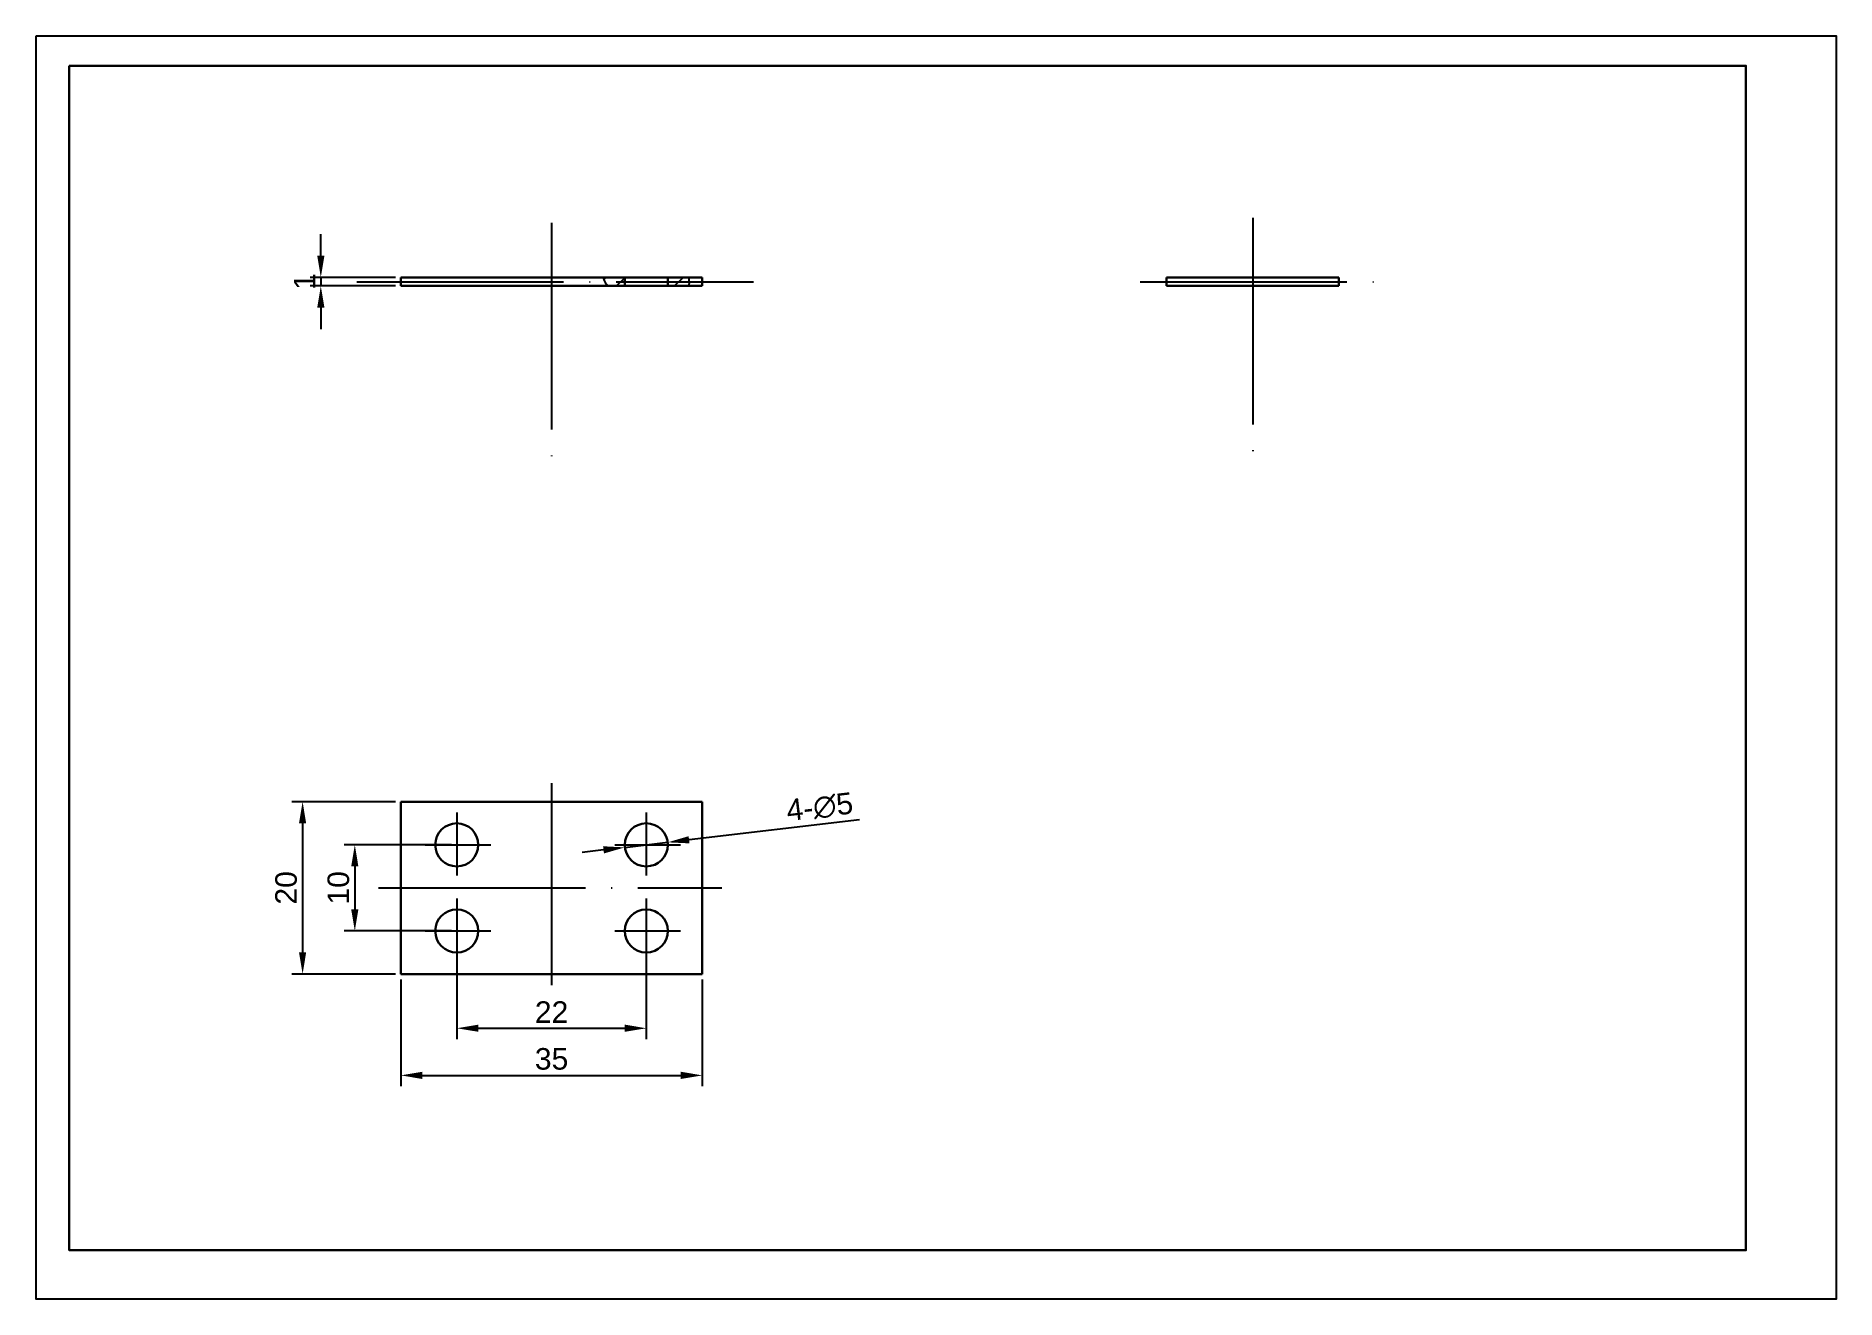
# Model space of a CAD drawing. Header units: millimetres. Extents: x 2293 to 2502, y 1743 to 1890.
import ezdxf

# ---------------------------------------------------------------- set-up
doc = ezdxf.new("R2010")
doc.units = ezdxf.units.MM
doc.linetypes.add('ACAD_ISO04W100', pattern=[30, 24, -3, 0, -3])
for name, color, linetype in [('中心线', 10, 'ACAD_ISO04W100'), ('剖面线', 7, 'Continuous'), ('标注线', 5, 'Continuous')]:
    doc.layers.add(name, color=color, linetype=linetype)
doc.layers.add('轮廓线', color=250, linetype='Continuous', lineweight=30)
doc.styles.get("Standard").update_dxf_attribs({"font": 'arial.ttf'})
doc.dimstyles.new('ISO-25', dxfattribs={"dimtxt": 2.5, "dimasz": 2.5, "dimexe": 1.25, "dimexo": 0.625, "dimtad": 1, "dimtxsty": 'Standard', "dimcen": 2.5, "dimadec": 0, "dimazin": 0, "dimtfac": 1, "dimtmove": 0, "dimatfit": 3, "dimfxl": 1, "dimarcsym": 0})

# ---------------------------------------------------------------- blocks, each defined once
blk = doc.blocks.new('*D7')
at = {"layer": 'Defpoints', "color": 0, "transparency": 16777216}
for p in [(2335.61, 1862.07), (2326.32, 1861.07), (2335.61, 1861.07)]:
    blk.add_point(p, dxfattribs=at)
at = {"layer": '标注线', "color": 0, "lineweight": -2, "transparency": 16777216}
for p, q in [((2326.32, 1864.57), (2326.32, 1867.07)), ((2334.98, 1862.07), (2325.07, 1862.07)), ((2326.32, 1862.07), (2326.32, 1861.07)), ((2334.98, 1861.07), (2325.07, 1861.07)), ((2326.32, 1858.57), (2326.32, 1856.07))]:
    blk.add_line(p, q, dxfattribs=at)
at = {"layer": '标注线', "color": 0, "transparency": 16777216}
for points in [[(2325.91, 1864.57), (2326.74, 1864.57), (2326.32, 1862.07)], [(2325.91, 1858.57), (2326.74, 1858.57), (2326.32, 1861.07)]]:
    blk.add_solid(points, dxfattribs=at)
at = {"layer": '标注线', "color": 0, "transparency": 16777216, "insert": (2324.44, 1861.57), "char_height": 2.5, "attachment_point": 5, "rotation": 90}
blk.add_mtext('1', dxfattribs=at)
blk = doc.blocks.new('*D8')
at = {"layer": 'Defpoints', "color": 0, "transparency": 16777216}
for p in [(2361.62, 1795.88), (2366.59, 1796.47)]:
    blk.add_point(p, dxfattribs=at)
at = {"layer": '标注线', "color": 0, "lineweight": -2, "transparency": 16777216}
for p, q in [((2388.86, 1799.1), (2369.07, 1796.76)), ((2359.14, 1795.59), (2356.66, 1795.3)), ((2361.62, 1795.88), (2366.59, 1796.47))]:
    blk.add_line(p, q, dxfattribs=at)
at = {"layer": '标注线', "color": 0, "transparency": 16777216}
for points in [[(2369.02, 1797.18), (2369.12, 1796.35), (2366.59, 1796.47)], [(2359.09, 1796.01), (2359.19, 1795.18), (2361.62, 1795.88)]]:
    blk.add_solid(points, dxfattribs=at)
at = {"layer": '标注线', "color": 0, "transparency": 16777216, "insert": (2384.24, 1800.54), "char_height": 2.5, "attachment_point": 5, "rotation": 6.7253}
blk.add_mtext('4-∅5', dxfattribs=at)
blk = doc.blocks.new('*D9')
at = {"layer": 'Defpoints', "color": 0, "transparency": 16777216}
for p in [(2342.11, 1786.18), (2364.11, 1786.29), (2364.11, 1774.88)]:
    blk.add_point(p, dxfattribs=at)
at = {"layer": '标注线', "color": 0, "lineweight": -2, "transparency": 16777216}
for p, q in [((2342.11, 1785.55), (2342.11, 1773.63)), ((2364.11, 1785.66), (2364.11, 1773.63)), ((2344.61, 1774.88), (2361.61, 1774.88))]:
    blk.add_line(p, q, dxfattribs=at)
at = {"layer": '标注线', "color": 0, "transparency": 16777216}
for points in [[(2344.61, 1775.3), (2344.61, 1774.47), (2342.11, 1774.88)], [(2361.61, 1775.3), (2361.61, 1774.47), (2364.11, 1774.88)]]:
    blk.add_solid(points, dxfattribs=at)
at = {"layer": '标注线', "color": 0, "transparency": 16777216, "insert": (2353.11, 1776.76), "char_height": 2.5, "attachment_point": 5}
blk.add_mtext('22', dxfattribs=at)
blk = doc.blocks.new('*D10')
at = {"layer": 'Defpoints', "color": 0, "transparency": 16777216}
for p in [(2335.61, 1781.18), (2370.61, 1781.18), (2370.61, 1769.41)]:
    blk.add_point(p, dxfattribs=at)
at = {"layer": '标注线', "color": 0, "lineweight": -2, "transparency": 16777216}
for p, q in [((2335.61, 1780.55), (2335.61, 1768.16)), ((2370.61, 1780.55), (2370.61, 1768.16)), ((2338.11, 1769.41), (2368.11, 1769.41))]:
    blk.add_line(p, q, dxfattribs=at)
at = {"layer": '标注线', "color": 0, "transparency": 16777216}
for points in [[(2338.11, 1769.83), (2338.11, 1768.99), (2335.61, 1769.41)], [(2368.11, 1769.83), (2368.11, 1768.99), (2370.61, 1769.41)]]:
    blk.add_solid(points, dxfattribs=at)
at = {"layer": '标注线', "color": 0, "transparency": 16777216, "insert": (2353.11, 1771.31), "char_height": 2.5, "attachment_point": 5}
blk.add_mtext('35', dxfattribs=at)
blk = doc.blocks.new('*D11')
at = {"layer": 'Defpoints', "color": 0, "transparency": 16777216}
for p in [(2335.61, 1801.18), (2324.21, 1781.18), (2335.61, 1781.18)]:
    blk.add_point(p, dxfattribs=at)
at = {"layer": '标注线', "color": 0, "lineweight": -2, "transparency": 16777216}
for p, q in [((2334.98, 1801.18), (2322.96, 1801.18)), ((2324.21, 1798.68), (2324.21, 1783.68)), ((2334.98, 1781.18), (2322.96, 1781.18))]:
    blk.add_line(p, q, dxfattribs=at)
at = {"layer": '标注线', "color": 0, "transparency": 16777216}
for points in [[(2323.79, 1798.68), (2324.62, 1798.68), (2324.21, 1801.18)], [(2323.79, 1783.68), (2324.62, 1783.68), (2324.21, 1781.18)]]:
    blk.add_solid(points, dxfattribs=at)
at = {"layer": '标注线', "color": 0, "transparency": 16777216, "insert": (2322.3, 1791.18), "char_height": 2.5, "attachment_point": 5, "rotation": 90}
blk.add_mtext('20', dxfattribs=at)
blk = doc.blocks.new('*D12')
at = {"layer": 'Defpoints', "color": 0, "transparency": 16777216}
for p in [(2342.11, 1796.18), (2330.27, 1786.18), (2342.11, 1786.18)]:
    blk.add_point(p, dxfattribs=at)
at = {"layer": '标注线', "color": 0, "lineweight": -2, "transparency": 16777216}
for p, q in [((2341.48, 1796.18), (2329.02, 1796.18)), ((2330.27, 1793.68), (2330.27, 1788.68)), ((2341.48, 1786.18), (2329.02, 1786.18))]:
    blk.add_line(p, q, dxfattribs=at)
at = {"layer": '标注线', "color": 0, "transparency": 16777216}
for points in [[(2329.85, 1793.68), (2330.68, 1793.68), (2330.27, 1796.18)], [(2329.85, 1788.68), (2330.68, 1788.68), (2330.27, 1786.18)]]:
    blk.add_solid(points, dxfattribs=at)
at = {"layer": '标注线', "color": 0, "transparency": 16777216, "insert": (2328.37, 1791.18), "char_height": 2.5, "attachment_point": 5, "rotation": 90}
blk.add_mtext('10', dxfattribs=at)

msp = doc.modelspace()

# ---------------------------------------------------------------- hatches: boundary and pattern name
at = {"layer": '剖面线'}
h = msp.add_hatch(dxfattribs=at)
h.set_pattern_fill('ANSI31', color=256, scale=0.5)
h.set_pattern_definition([(45, (1565.2463, 538.0664), (-1.122532, 1.122532), [])])
edge = h.paths.add_edge_path()
edge.add_line((2361.605, 1862.068), (2359.096, 1862.068))
edge.add_spline(control_points=[(2359.096, 1862.068), (2359.103, 1862.028), (2359.174, 1861.646), (2359.39, 1861.326), (2359.653, 1861.068)], knot_values=[0.990437, 0.990437, 0.990437, 0.990437, 1.11797, 2.2277768, 2.2277768, 2.2277768, 2.2277768], degree=3, periodic=0)
edge.add_line((2359.653, 1861.068), (2361.605, 1861.068))
edge.add_line((2361.605, 1861.068), (2361.605, 1862.068))
edge = h.paths.add_edge_path()
edge.add_line((2366.605, 1862.068), (2366.605, 1861.068))
edge.add_line((2366.605, 1861.068), (2369.033, 1861.068))
edge.add_spline(control_points=[(2369.033, 1861.068), (2369.057, 1861.179), (2369.11, 1861.556), (2369.055, 1861.868), (2368.981, 1862.068)], knot_values=[1.2169752, 1.2169752, 1.2169752, 1.2169752, 1.4830066, 2.113262, 2.113262, 2.113262, 2.113262], degree=3, periodic=0)
edge.add_line((2368.981, 1862.068), (2366.605, 1862.068))

# ---------------------------------------------------------------- linework, layer by layer
at = {"layer": 'Defpoints'}
msp.add_lwpolyline([(2293.259, 1890.096), (2502.216, 1890.096), (2502.216, 1743.443), (2293.259, 1743.443)], close=True, dxfattribs=at)
at = {"layer": '中心线'}
for p, q in [((2353.105, 1868.4), (2353.105, 1838.664)), ((2434.512, 1868.988), (2434.512, 1841.083)), ((2330.499, 1861.568), (2376.569, 1861.568)), ((2421.438, 1861.568), (2448.536, 1861.568)), ((2353.105, 1803.345), (2353.105, 1779.89)), ((2342.105, 1799.951), (2342.105, 1792.623)), ((2364.105, 1799.951), (2364.105, 1792.623)), ((2338.45, 1796.177), (2346.066, 1796.177)), ((2360.45, 1796.177), (2368.066, 1796.177)), ((2333.03, 1791.177), (2372.889, 1791.177)), ((2342.105, 1789.951), (2342.105, 1782.623)), ((2364.105, 1789.951), (2364.105, 1782.623)), ((2338.45, 1786.177), (2346.066, 1786.177)), ((2360.45, 1786.177), (2368.066, 1786.177))]:
    msp.add_line(p, q, dxfattribs=at)
at = {"layer": '剖面线'}
for points, knots in [([(2359.096, 1862.068), (2359.103, 1862.028), (2359.174, 1861.646), (2359.39, 1861.326), (2359.653, 1861.068)], [0.990437, 0.990437, 0.990437, 0.990437, 1.11797, 2.2277768, 2.2277768, 2.2277768, 2.2277768]), ([(2368.981, 1862.068), (2369.055, 1861.868), (2369.11, 1861.556), (2369.057, 1861.179), (2369.033, 1861.068)], [1.2169752, 1.2169752, 1.2169752, 1.2169752, 1.8472306, 2.11326196, 2.11326196, 2.11326196, 2.11326196])]:
    msp.add_open_spline(points, degree=3, knots=knots, dxfattribs=at)
at = {"layer": '轮廓线'}
for p, q in [((2335.605, 1862.068), (2335.605, 1861.068)), ((2370.605, 1862.068), (2335.605, 1862.068)), ((2361.605, 1862.068), (2361.605, 1861.068)), ((2366.605, 1862.068), (2366.605, 1861.068)), ((2370.605, 1861.068), (2370.605, 1862.068)), ((2424.512, 1862.068), (2424.512, 1861.068)), ((2444.512, 1862.068), (2424.512, 1862.068)), ((2444.512, 1862.068), (2444.512, 1861.068)), ((2335.605, 1861.068), (2370.605, 1861.068)), ((2424.512, 1861.068), (2444.512, 1861.068)), ((2335.605, 1801.177), (2335.605, 1781.177)), ((2370.605, 1801.177), (2335.605, 1801.177)), ((2370.605, 1781.177), (2370.605, 1801.177)), ((2335.605, 1781.177), (2370.605, 1781.177))]:
    msp.add_line(p, q, dxfattribs=at)
msp.add_lwpolyline([(2297.111, 1886.646), (2491.764, 1886.646), (2491.764, 1749.105), (2297.111, 1749.105)], close=True, dxfattribs=at)
for centre in [(2342.105, 1796.177), (2364.105, 1796.177), (2342.105, 1786.177), (2364.105, 1786.177)]:
    msp.add_circle(centre, 2.5, dxfattribs=at)

# ---------------------------------------------------------------- dimensions: what is measured, and where the dimension line sits
at = {"layer": '标注线'}
dim = msp.add_linear_dim(base=(2326.323, 1861.068), p1=(2335.605, 1862.068), p2=(2335.605, 1861.068), angle=270, text='1', dimstyle='ISO-25', dxfattribs=at)
dim.commit()
dim.dimension.update_dxf_attribs({"geometry": '*D7', "text_midpoint": (2326.323, 1861.568), "dimtype": 161})
dim = msp.add_diameter_dim_2p(p1=(2361.622, 1795.884), p2=(2366.588, 1796.47), text='4-<>', dimstyle='ISO-25', dxfattribs=at)
dim.commit()
dim.dimension.update_dxf_attribs({"geometry": '*D8', "text_midpoint": (2384.475, 1798.579), "dimtype": 163})
dim = msp.add_linear_dim(base=(2324.206, 1781.177), p1=(2335.605, 1801.177), p2=(2335.605, 1781.177), angle=90, dimstyle='ISO-25', dxfattribs=at)
dim.commit()
dim.dimension.update_dxf_attribs({"geometry": '*D11', "text_midpoint": (2324.206, 1791.177), "dimtype": 160})
dim = msp.add_linear_dim(base=(2330.267, 1786.177), p1=(2342.105, 1796.177), p2=(2342.105, 1786.177), angle=90, dimstyle='ISO-25', dxfattribs=at)
dim.commit()
dim.dimension.update_dxf_attribs({"geometry": '*D12', "text_midpoint": (2328.366, 1791.177)})
for base, p1, p2, picture, middle in [((2364.105, 1774.883), (2342.105, 1786.177), (2364.105, 1786.287), '*D9', (2353.105, 1776.763)), ((2370.605, 1769.411), (2335.605, 1781.177), (2370.605, 1781.177), '*D10', (2353.105, 1771.314))]:
    dim = msp.add_linear_dim(base=base, p1=p1, p2=p2, dimstyle='ISO-25', dxfattribs=at)
    dim.commit()
    dim.dimension.update_dxf_attribs({"geometry": picture, "text_midpoint": middle})

doc.saveas('drawing.dxf')
